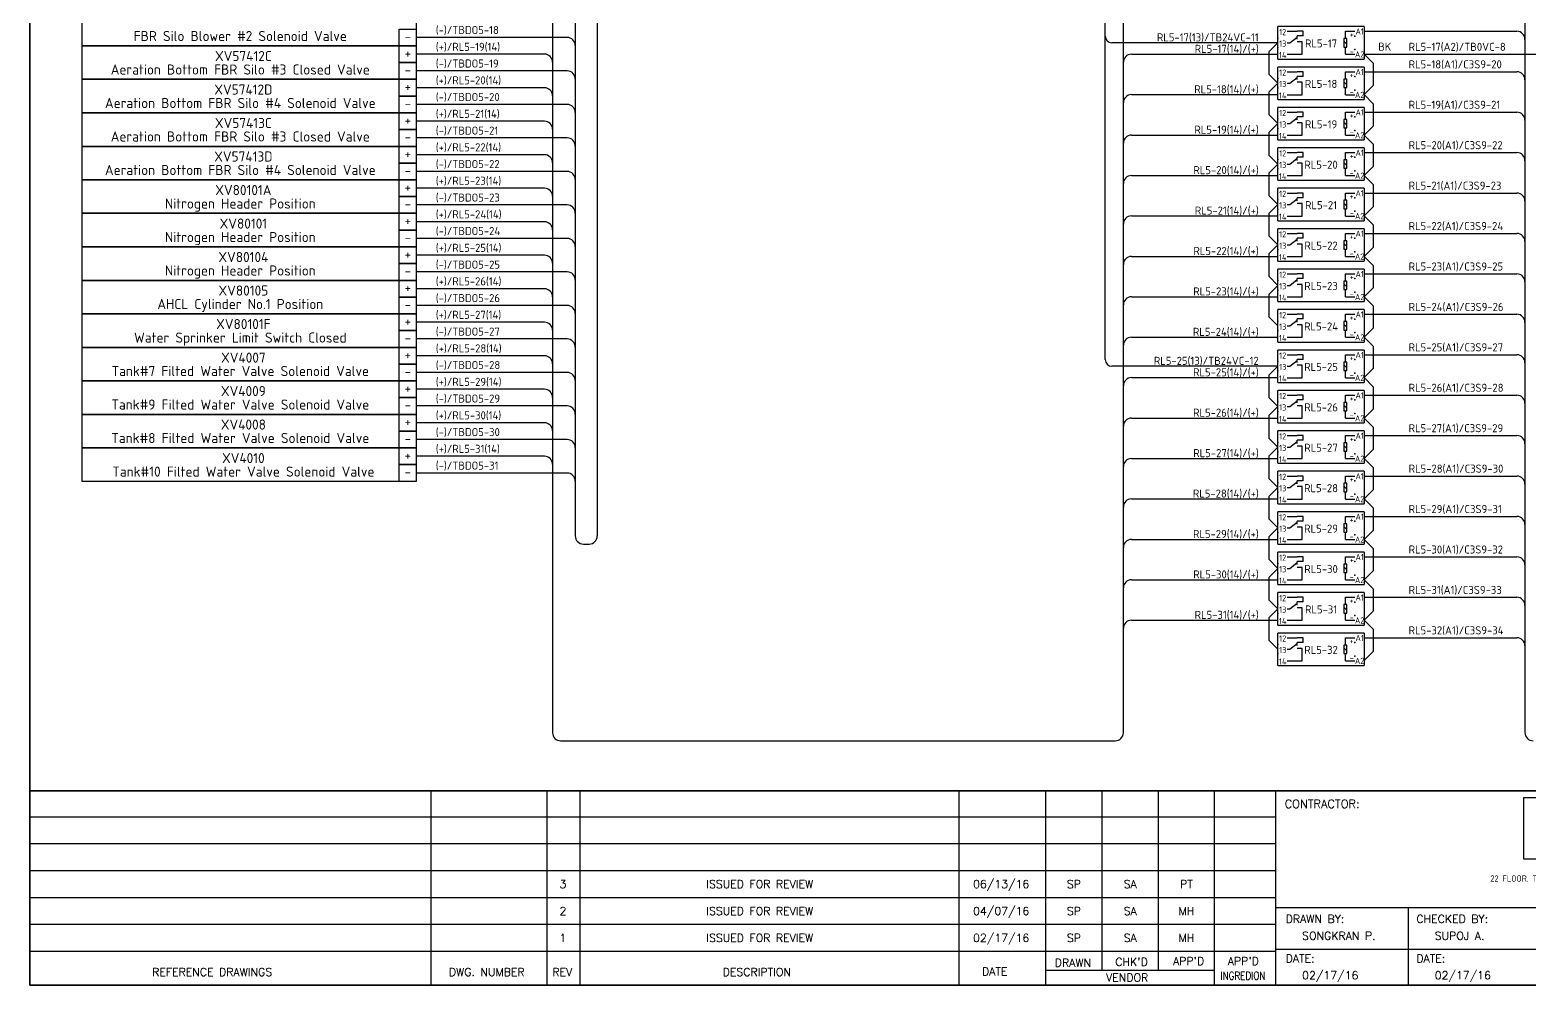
# Model space of a CAD drawing. Header units: inches. Extents: x 579627 to 667544, y 458630 to 507164.
# Drawn here: x 650347 to 652572, y 489908 to 491325 of the extents above; entities that cross this region are included whole.
import ezdxf
from ezdxf.enums import TextEntityAlignment as Align

# ---------------------------------------------------------------- set-up
doc = ezdxf.new("R2010")
doc.units = ezdxf.units.IN
doc.header["$MEASUREMENT"] = 0
for name, color, linetype in [('GT_1', 9, 'Continuous'), ('HELPPOINT', 7, 'Continuous'), ('MEMBER', 7, 'Continuous'), ('power', 7, 'Continuous')]:
    doc.layers.add(name, color=color, linetype=linetype)
doc.styles.add('HTX11', font='O8111901')
doc.styles.add('ISO3098B', font='ISO3098B.shx')
doc.styles.add('ROMANS', font='romans.shx', dxfattribs={"width": 0.85, "height": 25})

# ---------------------------------------------------------------- blocks, each defined once
blk = doc.blocks.new('TPA')
at = {"color": 0}
for p, q in [((565225.5, 502262.6), (565225.5, 502159)), ((565225.5, 502262.6), (565640.1, 502262.6)), ((565225.5, 502159), (565640.1, 502159))]:
    blk.add_line(p, q, dxfattribs=at)
at = {"layer": 'GT_1', "color": 4, "flags": 128}
for points in [[(563383.4, 501946.4), (563383.4, 502273.8)], [(563578.8, 501946.4), (563578.8, 502273.8)], [(563634.6, 501946.4), (563634.6, 502273.8)], [(564274, 501946.4), (564274, 502273.8)], [(564419.8, 501946.4), (564419.8, 502273.8)], [(564514.7, 501971.1), (564514.7, 502273.8)], [(564609.7, 501971.2), (564609.7, 502273.8)], [(564704.3, 501946.4), (564704.3, 502273.8)], [(564807.7, 501946.4), (564807.7, 502273.8)], [(564807.7, 502229.7), (562706.8, 502229.7)], [(564807.7, 502184.4), (562706.8, 502184.4)], [(564807.7, 502139.1), (562706.8, 502139.1)], [(564807.7, 502093.7), (562706.8, 502093.7)], [(565702.1, 502076.3), (564807.7, 502076.3)], [(565031.3, 501946.4), (565031.3, 502076.3)], [(564807.7, 502048.3), (562706.8, 502048.3)], [(564807.6, 502003), (562706.8, 502003)], [(565702.1, 502006.4), (564807.7, 502006.4)], [(564704.3, 501971.1), (564419.8, 501971.1)]]:
    blk.add_lwpolyline(points, dxfattribs=at)
at = {"layer": 'HELPPOINT', "color": 4, "lineweight": 35}
for p, q in [((562706.8, 501946.4), (562706.8, 505019.3)), ((562706.8, 501946.4), (562706.8, 505019.3)), ((567131, 501946.4), (562706.8, 501946.4)), ((567131, 501946.4), (562706.8, 501946.4))]:
    blk.add_line(p, q, dxfattribs=at)
at = {"layer": 'MEMBER', "color": 4, "lineweight": 35}
blk.add_line((562706.8, 502273.8), (567131, 502273.8), dxfattribs=at)
blk.add_line((562706.8, 502273.8), (567131, 502273.8), dxfattribs=at)
at = {"color": 4, "insert": (565640.9, 502148.9), "char_height": 10.5571, "width": 527.854, "attachment_point": 3, "style": 'ISO3098B'}
blk.add_mtext('ROCKWELL AUTOMATION THAI CO.,LTD.\\P22 FLOOR. TP&T BUILDING. 1 VIBHAVADEE 19, VIBHAVADEE-RANGSIT RD. CHATUCHAK, CHATUCHAK, BANGKOK 10900 THAILAND\\PTEL +66 (0) 2936-1500 FAX +66 (0) 2936-1511', dxfattribs=at)
at = {"style": 'HTX11'}
for tag, p in [('A', (566704.3, 502037.1)), ('B', (567038.2, 501963.3))]:
    blk.add_attdef(tag, text='', height=16.8, dxfattribs=at).set_placement(p, align=Align.MIDDLE_CENTER)
at = {"layer": 'MEMBER', "color": 4, "ltscale": 0.8, "style": 'ROMANS'}
for s, height, p in [('CONTRACTOR:', 14.035, (564822.6, 502244.9)), ('DRAWN BY:', 13.49, (564824.3, 502051.1)), ('CHECKED BY:', 13.495, (565044.7, 502051.1)), ('SONGKRAN P.', 13.495, (564852.1, 502022.7)), ('SUPOJ A.', 13.49, (565075.6, 502022.7)), ("APP'D", 13.49, (564634.3, 501980.1)), ("APP'D", 13.49, (564726.6, 501980.1)), ('DATE:', 13.49, (564824.3, 501984.5)), ('DATE:', 13.49, (565044.7, 501984.5)), ('REFERENCE DRAWINGS', 13.495, (562912.9, 501961.6)), ('DWG. NUMBER', 13.495, (563413.2, 501961.6)), ('REV', 13.49, (563587.7, 501961.6)), ('DESCRIPTION', 13.495, (563875, 501961.6)), ('DATE', 13.49, (564312.3, 501962.5)), ('DRAWN', 13.49, (564435, 501977.3)), ("CHK'D", 13.49, (564537, 501978.7)), ('02/17/16', 13.49, (564852.1, 501956)), ('02/17/16', 13.49, (565075.6, 501956)), ('VENDOR', 13.49, (564521.5, 501952.2))]:
    blk.add_text(s, height=height, dxfattribs=at).set_placement(p)
for s, height, p in [('3', 13.5, (563605.6, 502116.6)), ('ISSUED FOR REVIEW', 13.495, (563937.5, 502116.6)), ('06/13/16', 13.49, (564344.6, 502116.6)), ('SP', 13.49, (564467.2, 502116.6)), ('SA', 13.49, (564562.1, 502116.6)), ('PT', 13.49, (564657, 502116.6)), ('2', 13.5, (563605.6, 502071.2)), ('ISSUED FOR REVIEW', 13.495, (563937.5, 502071.2)), ('04/07/16', 13.49, (564344.6, 502071.2)), ('SP', 13.49, (564467.2, 502071.2)), ('SA', 13.49, (564562.1, 502071.2)), ('MH', 13.49, (564657, 502071.2)), ('1', 13.5, (563605.6, 502025.8)), ('ISSUED FOR REVIEW', 13.495, (563937.5, 502025.8)), ('02/17/16', 13.49, (564344.6, 502025.8)), ('SP', 13.49, (564467.2, 502025.8)), ('SA', 13.49, (564562.1, 502025.8)), ('MH', 13.49, (564657, 502025.8))]:
    blk.add_text(s, height=height, dxfattribs=at).set_placement(p, align=Align.MIDDLE_CENTER)
at = {"layer": 'MEMBER', "color": 4, "ltscale": 0.8, "style": 'ROMANS', "width": 0.8}
blk.add_text('INGREDION', height=13.49, dxfattribs=at).set_placement((564714.3, 501955.4))
blk = doc.blocks.new('700RL')
at = {"color": 1}
for p, q in [((625568.7, 491781.9), (625568.7, 491830)), ((625696.8, 491830), (625568.7, 491830)), ((625568.7, 491781.9), (625568.7, 491830)), ((625696.8, 491830), (625696.8, 491781.9)), ((625582.5, 491823), (625597.4, 491823)), ((625582.5, 491806), (625586.6, 491806)), ((625586.6, 491806), (625597.4, 491814.5)), ((625606.3, 491823), (625597.4, 491823)), ((625606.3, 491816.1), (625597.4, 491816.1)), ((625597.4, 491811.5), (625597.4, 491816.1)), ((625604.9, 491807.3), (625597.4, 491807.3)), ((625604.9, 491788.9), (625604.9, 491807.3)), ((625606.3, 491816.1), (625606.3, 491823)), ((625666.4, 491808.2), (625670.9, 491803.7)), ((625669.2, 491823), (625682.9, 491823)), ((625669.2, 491812.2), (625669.2, 491823)), ((625568.7, 491781.9), (625696.8, 491781.9)), ((625582.5, 491788.9), (625604.9, 491788.9)), ((625669.2, 491788.9), (625669.2, 491799.7)), ((625669.2, 491788.9), (625682.9, 491788.9))]:
    blk.add_line(p, q, dxfattribs=at)
blk.add_lwpolyline([(625670.9, 491799.7), (625670.9, 491812.2), (625666.4, 491812.2), (625666.4, 491799.7)], close=True, dxfattribs=at)
for p in [(625568.7, 491813), (625682.9, 491816), (625568.7, 491799), (625682.9, 491795.9)]:
    blk.add_point(p, dxfattribs=at)
at = {"color": 1, "style": 'ISO3098B'}
for s, p in [('12', (625575.8, 491821.8)), ('A1', (625690, 491822.7)), ('13', (625575.8, 491804.8)), ('+', (625678.2, 491818.4)), ('+', (625678.2, 491818.4)), ('14', (625575.8, 491787.8)), ('-', (625678.2, 491793.3)), ('A2', (625690, 491788.7))]:
    blk.add_text(s, height=9.12, dxfattribs=at).set_placement(p, align=Align.MIDDLE)

msp = doc.modelspace()

# ---------------------------------------------------------------- linework, layer by layer
at = {"color": 1}
for p, q in [((651942.8, 490836), (651942.8, 492337)), ((652199.1, 491306), (651952.8, 491306)), ((652199.1, 491306), (652185.7, 491292.6)), ((652185.7, 491292.6), (652185.7, 491259.4)), ((652199.1, 491246), (652185.7, 491259.4)), ((652199.1, 491246), (652185.7, 491232.6)), ((652185.7, 491232.6), (652185.7, 491199.4)), ((652199.1, 491186), (652185.7, 491199.4)), ((652199.1, 491186), (652185.7, 491172.6)), ((652185.7, 491172.6), (652185.7, 491139.4)), ((652199.1, 491126), (652185.7, 491139.4)), ((652199.1, 491126), (652185.7, 491112.6)), ((652185.7, 491112.6), (652185.7, 491079.4)), ((652199.1, 491066), (652185.7, 491079.4)), ((652199.1, 491066), (652185.7, 491052.6)), ((652185.7, 491052.6), (652185.7, 491019.4)), ((652199.1, 491006), (652185.7, 491019.4)), ((652199.1, 491006), (652185.7, 490992.6)), ((652185.7, 490992.6), (652185.7, 490959.4)), ((652199.1, 490946), (652185.7, 490959.4)), ((652199.1, 490946), (652185.7, 490932.6)), ((652185.7, 490932.6), (652185.7, 490899.4)), ((652199.1, 490886), (652185.7, 490899.4)), ((652199.1, 490826), (651952.8, 490826)), ((652199.1, 490826), (652185.7, 490812.6)), ((652185.7, 490812.6), (652185.7, 490779.4)), ((652199.1, 490766), (652185.7, 490779.4)), ((652199.1, 490766), (652185.7, 490752.6)), ((652185.7, 490752.6), (652185.7, 490719.4)), ((652199.1, 490706), (652185.7, 490719.4)), ((652199.1, 490706), (652185.7, 490692.6)), ((652185.7, 490692.6), (652185.7, 490659.4)), ((652199.1, 490646), (652185.7, 490659.4)), ((652199.1, 490646), (652185.7, 490632.6)), ((652185.7, 490632.6), (652185.7, 490599.4)), ((652199.1, 490586), (652185.7, 490599.4)), ((652199.1, 490586), (652185.7, 490572.6)), ((652185.7, 490572.6), (652185.7, 490539.4)), ((652199.1, 490526), (652185.7, 490539.4)), ((652199.1, 490526), (652185.7, 490512.6)), ((652185.7, 490512.6), (652185.7, 490479.4)), ((652199.1, 490466), (652185.7, 490479.4)), ((652199.1, 490466), (652185.7, 490452.6)), ((652185.7, 490452.6), (652185.7, 490419.4)), ((652199.1, 490406), (652185.7, 490419.4))]:
    msp.add_line(p, q, dxfattribs=at)
at = {"color": 4}
for p, q in [((652565.7, 492271), (652565.7, 490282.1)), ((651969.7, 490282.1), (651969.7, 492237)), ((651122.7, 492172.1), (651122.7, 490282.1)), ((652327.1, 491323), (652553.7, 491323)), ((651110.7, 491289.1), (650920.1, 491289.1)), ((651981.7, 491289), (652199.1, 491289)), ((652327.1, 491263), (652553.7, 491263)), ((651110.7, 491239.3), (650920.1, 491239.3)), ((651981.7, 491229), (652199.1, 491229)), ((651110.7, 491189.6), (650920.1, 491189.6)), ((652327.1, 491203), (652553.7, 491203)), ((651981.7, 491169), (652199.1, 491169)), ((651110.7, 491139.9), (650920.1, 491139.9)), ((652327.1, 491143), (652553.7, 491143)), ((651981.7, 491109), (652199.1, 491109)), ((651110.7, 491090.2), (650920.1, 491090.2)), ((652327.1, 491083), (652553.7, 491083)), ((651981.7, 491049), (652199.1, 491049)), ((651110.7, 491040.4), (650920.1, 491040.4)), ((652327.1, 491023), (652553.7, 491023)), ((651110.7, 490990.7), (650920.1, 490990.7)), ((651981.7, 490989), (652199.1, 490989)), ((652327.1, 490963), (652553.7, 490963)), ((651110.7, 490941), (650920.1, 490941)), ((651981.7, 490929), (652199.1, 490929)), ((652327.1, 490903), (652553.7, 490903)), ((651110.7, 490891.3), (650920.1, 490891.3)), ((651981.7, 490869), (652199.1, 490869)), ((651110.7, 490841.5), (650920.1, 490841.5)), ((652327.1, 490843), (652553.7, 490843)), ((651981.7, 490809), (652199.1, 490809)), ((651110.7, 490791.8), (650920.1, 490791.8)), ((652327.1, 490783), (652553.7, 490783)), ((651110.7, 490742.1), (650920.1, 490742.1)), ((651981.7, 490749), (652199.1, 490749)), ((652327.1, 490723), (652553.7, 490723)), ((651110.7, 490692.4), (650920.1, 490692.4)), ((651981.7, 490689), (652199.1, 490689)), ((652327.1, 490663), (652553.7, 490663)), ((651981.7, 490629), (652199.1, 490629)), ((652327.1, 490603), (652553.7, 490603)), ((651981.7, 490569), (652199.1, 490569)), ((652327.1, 490543), (652553.7, 490543)), ((651981.7, 490509), (652199.1, 490509)), ((652327.1, 490483), (652553.7, 490483)), ((651981.7, 490449), (652199.1, 490449)), ((652327.1, 490423), (652553.7, 490423)), ((651134.7, 490270.1), (651957.7, 490270.1))]:
    msp.add_line(p, q, dxfattribs=at)
at = {"color": 0}
for p, q in [((651156.4, 492147.2), (651156.4, 490574.1)), ((651189.1, 492147.2), (651189.1, 490574.1)), ((651144.4, 491313.9), (650920.1, 491313.9)), ((652327.1, 491289), (652340.5, 491275.6)), ((652327.1, 491289), (652599.6, 491289)), ((652340.5, 491275.6), (652340.5, 491242.4)), ((651144.4, 491264.2), (650920.1, 491264.2)), ((652327.1, 491229), (652340.5, 491242.4)), ((652327.1, 491229), (652340.5, 491215.6)), ((651144.4, 491214.5), (650920.1, 491214.5)), ((652340.5, 491215.6), (652340.5, 491182.4)), ((652327.1, 491169), (652340.5, 491182.4)), ((651144.4, 491164.8), (650920.1, 491164.8)), ((652327.1, 491169), (652340.5, 491155.6)), ((652340.5, 491155.6), (652340.5, 491122.4)), ((651144.4, 491115), (650920.1, 491115)), ((652327.1, 491109), (652340.5, 491122.4)), ((652327.1, 491109), (652340.5, 491095.6)), ((652340.5, 491095.6), (652340.5, 491062.4)), ((651144.4, 491065.3), (650920.1, 491065.3)), ((652327.1, 491049), (652340.5, 491062.4)), ((652327.1, 491049), (652340.5, 491035.6)), ((652340.5, 491035.6), (652340.5, 491002.4)), ((651144.4, 491015.6), (650920.1, 491015.6)), ((652327.1, 490989), (652340.5, 491002.4)), ((652327.1, 490989), (652340.5, 490975.6)), ((651144.4, 490965.9), (650920.1, 490965.9)), ((652340.5, 490975.6), (652340.5, 490942.4)), ((652327.1, 490929), (652340.5, 490942.4)), ((651144.4, 490916.1), (650920.1, 490916.1)), ((652327.1, 490929), (652340.5, 490915.6)), ((652340.5, 490915.6), (652340.5, 490882.4)), ((652327.1, 490869), (652340.5, 490882.4)), ((651144.4, 490866.4), (650920.1, 490866.4)), ((652327.1, 490869), (652340.5, 490855.6)), ((652340.5, 490855.6), (652340.5, 490822.4)), ((651144.4, 490816.7), (650920.1, 490816.7)), ((652327.1, 490809), (652340.5, 490822.4)), ((652327.1, 490809), (652340.5, 490795.6)), ((652340.5, 490795.6), (652340.5, 490762.4)), ((651144.4, 490767), (650920.1, 490767)), ((652327.1, 490749), (652340.5, 490762.4)), ((652327.1, 490749), (652340.5, 490735.6)), ((651144.4, 490717.2), (650920.1, 490717.2)), ((652340.5, 490735.6), (652340.5, 490702.4)), ((652327.1, 490689), (652340.5, 490702.4)), ((652327.1, 490689), (652340.5, 490675.6)), ((652340.5, 490675.6), (652340.5, 490642.4)), ((651144.4, 490667.5), (650920.1, 490667.5)), ((652327.1, 490629), (652340.5, 490642.4)), ((652327.1, 490629), (652340.5, 490615.6)), ((652340.5, 490615.6), (652340.5, 490582.4)), ((652327.1, 490569), (652340.5, 490582.4)), ((651168.4, 490562.1), (651177.1, 490562.1)), ((652327.1, 490569), (652340.5, 490555.6)), ((652340.5, 490555.6), (652340.5, 490522.4)), ((652327.1, 490509), (652340.5, 490522.4)), ((652327.1, 490509), (652340.5, 490495.6)), ((652340.5, 490495.6), (652340.5, 490462.4)), ((652327.1, 490449), (652340.5, 490462.4)), ((652327.1, 490449), (652340.5, 490435.6)), ((652340.5, 490435.6), (652340.5, 490402.4)), ((652327.1, 490389), (652340.5, 490402.4))]:
    msp.add_line(p, q, dxfattribs=at)
at = {"color": 2}
for points in [[(650424.8, 491351.2), (650920.1, 491351.2), (650920.1, 491301.5), (650424.8, 491301.5)], [(650424.8, 491301.5), (650920.1, 491301.5), (650920.1, 491251.8), (650424.8, 491251.8)], [(650424.8, 491251.8), (650920.1, 491251.8), (650920.1, 491202), (650424.8, 491202)], [(650424.8, 491202), (650920.1, 491202), (650920.1, 491152.3), (650424.8, 491152.3)], [(650424.8, 491152.3), (650920.1, 491152.3), (650920.1, 491102.6), (650424.8, 491102.6)], [(650424.8, 491102.6), (650920.1, 491102.6), (650920.1, 491052.9), (650424.8, 491052.9)], [(650424.8, 491052.9), (650920.1, 491052.9), (650920.1, 491003.2), (650424.8, 491003.2)], [(650424.8, 491003.2), (650920.1, 491003.2), (650920.1, 490953.4), (650424.8, 490953.4)], [(650424.8, 490953.4), (650920.1, 490953.4), (650920.1, 490903.7), (650424.8, 490903.7)], [(650424.8, 490903.7), (650920.1, 490903.7), (650920.1, 490854), (650424.8, 490854)], [(650424.8, 490854), (650920.1, 490854), (650920.1, 490804.3), (650424.8, 490804.3)], [(650424.8, 490804.3), (650920.1, 490804.3), (650920.1, 490754.5), (650424.8, 490754.5)], [(650424.8, 490754.5), (650920.1, 490754.5), (650920.1, 490704.8), (650424.8, 490704.8)], [(650424.8, 490704.8), (650920.1, 490704.8), (650920.1, 490655.1), (650424.8, 490655.1)]]:
    msp.add_lwpolyline(points, close=True, dxfattribs=at)
at = {"color": 0}
for points in [[(650895.2, 491326.4), (650920.1, 491326.4), (650920.1, 491301.5), (650895.2, 491301.5)], [(650895.2, 491276.6), (650920.1, 491276.6), (650920.1, 491251.8), (650895.2, 491251.8)], [(650895.2, 491226.9), (650920.1, 491226.9), (650920.1, 491202), (650895.2, 491202)], [(650895.2, 491177.2), (650920.1, 491177.2), (650920.1, 491152.3), (650895.2, 491152.3)], [(650895.2, 491127.5), (650920.1, 491127.5), (650920.1, 491102.6), (650895.2, 491102.6)], [(650895.2, 491077.7), (650920.1, 491077.7), (650920.1, 491052.9), (650895.2, 491052.9)], [(650895.2, 491028), (650920.1, 491028), (650920.1, 491003.2), (650895.2, 491003.2)], [(650895.2, 490978.3), (650920.1, 490978.3), (650920.1, 490953.4), (650895.2, 490953.4)], [(650895.2, 490928.6), (650920.1, 490928.6), (650920.1, 490903.7), (650895.2, 490903.7)], [(650895.2, 490878.8), (650920.1, 490878.8), (650920.1, 490854), (650895.2, 490854)], [(650895.2, 490829.1), (650920.1, 490829.1), (650920.1, 490804.3), (650895.2, 490804.3)], [(650895.2, 490779.4), (650920.1, 490779.4), (650920.1, 490754.5), (650895.2, 490754.5)], [(650895.2, 490729.7), (650920.1, 490729.7), (650920.1, 490704.8), (650895.2, 490704.8)], [(650895.2, 490679.9), (650920.1, 490679.9), (650920.1, 490655.1), (650895.2, 490655.1)]]:
    msp.add_lwpolyline(points, close=True, dxfattribs=at)
at = {"color": 1}
for points in [[(650895.2, 491301.5), (650920.1, 491301.5), (650920.1, 491276.6), (650895.2, 491276.6)], [(650895.2, 491251.8), (650920.1, 491251.8), (650920.1, 491226.9), (650895.2, 491226.9)], [(650895.2, 491202), (650920.1, 491202), (650920.1, 491177.2), (650895.2, 491177.2)], [(650895.2, 491152.3), (650920.1, 491152.3), (650920.1, 491127.5), (650895.2, 491127.5)], [(650895.2, 491102.6), (650920.1, 491102.6), (650920.1, 491077.7), (650895.2, 491077.7)], [(650895.2, 491052.9), (650920.1, 491052.9), (650920.1, 491028), (650895.2, 491028)], [(650895.2, 491003.2), (650920.1, 491003.2), (650920.1, 490978.3), (650895.2, 490978.3)], [(650895.2, 490953.4), (650920.1, 490953.4), (650920.1, 490928.6), (650895.2, 490928.6)], [(650895.2, 490903.7), (650920.1, 490903.7), (650920.1, 490878.8), (650895.2, 490878.8)], [(650895.2, 490854), (650920.1, 490854), (650920.1, 490829.1), (650895.2, 490829.1)], [(650895.2, 490804.3), (650920.1, 490804.3), (650920.1, 490779.4), (650895.2, 490779.4)], [(650895.2, 490754.5), (650920.1, 490754.5), (650920.1, 490729.7), (650895.2, 490729.7)], [(650895.2, 490704.8), (650920.1, 490704.8), (650920.1, 490679.9), (650895.2, 490679.9)]]:
    msp.add_lwpolyline(points, close=True, dxfattribs=at)
for centre in [(651952.8, 491316), (651952.8, 490836)]:
    msp.add_arc(centre, 10, 180, 270, dxfattribs=at)
at = {"color": 4}
for centre, start, end in [((652553.7, 491311), 0, 90), ((651110.7, 491277.1), 0, 90), ((651981.7, 491277), 90, 180), ((652553.7, 491251), 0, 90), ((651110.7, 491227.3), 0, 90), ((651981.7, 491217), 90, 180), ((651110.7, 491177.6), 0, 90), ((652553.7, 491191), 0, 90), ((651981.7, 491157), 90, 180), ((651110.7, 491127.9), 0, 90), ((652553.7, 491131), 0, 90), ((651981.7, 491097), 90, 180), ((651110.7, 491078.2), 0, 90), ((652553.7, 491071), 0, 90), ((651981.7, 491037), 90, 180), ((651110.7, 491028.4), 0, 90), ((652553.7, 491011), 0, 90), ((651110.7, 490978.7), 0, 90), ((651981.7, 490977), 90, 180), ((652553.7, 490951), 0, 90), ((651110.7, 490929), 0, 90), ((651981.7, 490917), 90, 180), ((652553.7, 490891), 0, 90), ((651110.7, 490879.3), 0, 90), ((651981.7, 490857), 90, 180), ((651110.7, 490829.5), 0, 90), ((652553.7, 490831), 0, 90), ((651981.7, 490797), 90, 180), ((651110.7, 490779.8), 0, 90), ((652553.7, 490771), 0, 90), ((651110.7, 490730.1), 0, 90), ((651981.7, 490737), 90, 180), ((652553.7, 490711), 0, 90), ((651110.7, 490680.4), 0, 90), ((651981.7, 490677), 90, 180), ((652553.7, 490651), 0, 90), ((651981.7, 490617), 90, 180), ((652553.7, 490591), 0, 90), ((651981.7, 490557), 90, 180), ((652553.7, 490531), 0, 90), ((651981.7, 490497), 90, 180), ((652553.7, 490471), 0, 90), ((651981.7, 490437), 90, 180), ((652553.7, 490411), 0, 90), ((651134.7, 490282.1), 180, 270), ((651957.7, 490282.1), 270, 0), ((652577.7, 490282.1), 180, 270)]:
    msp.add_arc(centre, 12, start, end, dxfattribs=at)
at = {"color": 0}
for centre, start, end in [((651144.4, 491301.9), 0, 90), ((651144.4, 491252.2), 0, 90), ((651144.4, 491202.5), 0, 90), ((651144.4, 491152.8), 0, 90), ((651144.4, 491103), 0, 90), ((651144.4, 491053.3), 0, 90), ((651144.4, 491003.6), 0, 90), ((651144.4, 490953.9), 0, 90), ((651144.4, 490904.1), 0, 90), ((651144.4, 490854.4), 0, 90), ((651144.4, 490804.7), 0, 90), ((651144.4, 490755), 0, 90), ((651144.4, 490705.2), 0, 90), ((651144.4, 490655.5), 0, 90), ((651168.4, 490574.1), 180, 270), ((651177.1, 490574.1), 270, 360)]:
    msp.add_arc(centre, 12, start, end, dxfattribs=at)

# ---------------------------------------------------------------- block references
at = {"xscale": 0.8800000000046566, "yscale": 0.8800000000046566, "zscale": 0.8800000000000001}
msp.add_blockref('TPA', (155165.2, 48194.8), dxfattribs=at)
at = {"color": 0}
for p in [(26630.4, -500), (26630.4, -560), (26630.4, -620), (26630.4, -680), (26630.4, -740), (26630.4, -800), (26630.4, -860), (26630.4, -920), (26630.4, -980), (26630.4, -1040), (26630.4, -1100), (26630.4, -1160), (26630.4, -1220), (26630.4, -1280), (26630.4, -1340), (26630.4, -1400)]:
    msp.add_blockref('700RL', p, dxfattribs=at)

# ---------------------------------------------------------------- texts
at = {"color": 4, "style": 'ISO3098B'}
for s, p in [('FBR Silo Blower #2 Solenoid Valve ', (650663.9, 491316)), ('XV57412C', (650663.9, 491286.3)), ('Aeration Bottom FBR Silo #3 Closed Valve ', (650663.9, 491266.3)), ('XV57412D', (650663.9, 491236.6)), ('Aeration Bottom FBR Silo #4 Solenoid Valve ', (650663.9, 491216.6)), ('XV57413C', (650663.9, 491186.9)), ('Aeration Bottom FBR Silo #3 Closed Valve ', (650663.9, 491166.9)), ('XV57413D', (650663.9, 491137.2)), ('Aeration Bottom FBR Silo #4 Solenoid Valve ', (650663.9, 491117.2)), ('XV80101A', (650663.9, 491087.4)), ('Nitrogen Header Position ', (650663.9, 491067.4)), ('XV80101', (650663.9, 491037.7)), ('Nitrogen Header Position ', (650663.9, 491017.7)), ('XV80104', (650663.9, 490988)), ('Nitrogen Header Position ', (650663.9, 490968)), ('XV80105', (650663.9, 490938.3)), ('AHCL Cylinder No.1 Position ', (650663.9, 490918.3)), ('XV80101F', (650663.9, 490888.5)), ('Water Sprinker Limit Switch Closed ', (650663.9, 490868.5)), ('Tank#7 Filted Water Valve Solenoid Valve ', (650663.9, 490818.8)), ('XV4007', (650663.9, 490838.8)), ('XV4009', (650663.9, 490789.1)), ('Tank#9 Filted Water Valve Solenoid Valve ', (650663.9, 490769.1)), ('XV4008', (650663.9, 490739.4)), ('Tank#8 Filted Water Valve Solenoid Valve ', (650663.9, 490719.4)), ('XV4010', (650663.9, 490689.6)), ('Tank#10 Filted Water Valve Solenoid Valve', (650663.9, 490669.6))]:
    msp.add_text(s, height=15, dxfattribs=at).set_placement(p, align=Align.MIDDLE_CENTER)
at = {"color": 0, "style": 'ISO3098B'}
for s, p in [('(-)/TBDO5-18', (650949.4, 491318.9)), ('BK', (652348, 491294.2)), ('RL5-17(A2)/TB0VC-8', (652393.1, 491294)), ('(-)/TBDO5-19', (650949.4, 491269.2)), ('(-)/TBDO5-20', (650949.4, 491219.5)), ('(-)/TBDO5-21', (650949.4, 491169.7)), ('(-)/TBDO5-22', (650949.4, 491120)), ('(-)/TBDO5-23', (650949.4, 491070.3)), ('(-)/TBDO5-24', (650949.4, 491020.6)), ('(-)/TBDO5-25', (650949.4, 490970.8)), ('(-)/TBDO5-26', (650949.4, 490921.1)), ('(-)/TBDO5-27', (650949.4, 490871.4)), ('(-)/TBDO5-28', (650949.4, 490821.7)), ('(-)/TBDO5-29', (650949.4, 490772)), ('(-)/TBDO5-30', (650949.4, 490722.2)), ('(-)/TBDO5-31', (650949.4, 490672.5))]:
    msp.add_text(s, height=12, dxfattribs=at).set_placement(p)
at = {"color": 1, "style": 'ISO3098B'}
for s, p in [('RL5-17(13)/TB24VC-11', (652170.6, 491308)), ('RL5-25(13)/TB24VC-12', (652170.6, 490828))]:
    msp.add_text(s, height=12, dxfattribs=at).set_placement(p, align=Align.RIGHT)
at = {"color": 4, "style": 'ISO3098B'}
for s, p in [('(+)/RL5-19(14)', (650949.4, 491294)), ('RL5-18(A1)/C3S9-20', (652393.1, 491268)), ('(+)/RL5-20(14)', (650949.4, 491244.3)), ('(+)/RL5-21(14)', (650949.4, 491194.6)), ('RL5-19(A1)/C3S9-21', (652393.1, 491208)), ('RL5-20(A1)/C3S9-22', (652393.1, 491148)), ('(+)/RL5-22(14)', (650949.4, 491144.9)), ('(+)/RL5-23(14)', (650949.4, 491095.2)), ('RL5-21(A1)/C3S9-23', (652393.1, 491088)), ('(+)/RL5-24(14)', (650949.4, 491045.4)), ('RL5-22(A1)/C3S9-24', (652393.1, 491028)), ('(+)/RL5-25(14)', (650949.4, 490995.7)), ('RL5-23(A1)/C3S9-25', (652393.1, 490968)), ('(+)/RL5-26(14)', (650949.4, 490946)), ('RL5-24(A1)/C3S9-26', (652393.1, 490908)), ('(+)/RL5-27(14)', (650949.4, 490896.3)), ('(+)/RL5-28(14)', (650949.4, 490846.5)), ('RL5-25(A1)/C3S9-27', (652393.1, 490848)), ('(+)/RL5-29(14)', (650949.4, 490796.8)), ('RL5-26(A1)/C3S9-28', (652393.1, 490788)), ('(+)/RL5-30(14)', (650949.4, 490747.1)), ('RL5-27(A1)/C3S9-29', (652393.1, 490728)), ('(+)/RL5-31(14)', (650949.4, 490697.4)), ('RL5-28(A1)/C3S9-30', (652393.1, 490668)), ('RL5-29(A1)/C3S9-31', (652393.1, 490608)), ('RL5-30(A1)/C3S9-32', (652393.1, 490548)), ('RL5-31(A1)/C3S9-33', (652393.1, 490488)), ('RL5-32(A1)/C3S9-34', (652393.1, 490428))]:
    msp.add_text(s, height=12, dxfattribs=at).set_placement(p)
for s, p in [('RL5-17(14)/(+)', (652170.6, 491291)), ('RL5-18(14)/(+)', (652170.6, 491231)), ('RL5-19(14)/(+)', (652170.6, 491171)), ('RL5-20(14)/(+)', (652170.6, 491111)), ('RL5-21(14)/(+)', (652170.6, 491051)), ('RL5-22(14)/(+)', (652170.6, 490991)), ('RL5-23(14)/(+)', (652170.6, 490931)), ('RL5-24(14)/(+)', (652170.6, 490871)), ('RL5-25(14)/(+)', (652170.6, 490811)), ('RL5-26(14)/(+)', (652170.6, 490751)), ('RL5-27(14)/(+)', (652170.6, 490691)), ('RL5-28(14)/(+)', (652170.6, 490631)), ('RL5-29(14)/(+)', (652170.6, 490571)), ('RL5-30(14)/(+)', (652170.6, 490511)), ('RL5-31(14)/(+)', (652170.6, 490451))]:
    msp.add_text(s, height=12, dxfattribs=at).set_placement(p, align=Align.RIGHT)
at = {"color": 0, "style": 'ISO3098B'}
for s, p in [('RL5-17', (652263.1, 491305)), ('RL5-18', (652263.1, 491245)), ('RL5-19', (652263.1, 491185)), ('RL5-20', (652263.1, 491125)), ('RL5-21', (652263.1, 491065)), ('RL5-22', (652263.1, 491005)), ('RL5-23', (652263.1, 490945)), ('RL5-24', (652263.1, 490885)), ('RL5-25', (652263.1, 490825)), ('RL5-26', (652263.1, 490765)), ('RL5-27', (652263.1, 490705)), ('RL5-28', (652263.1, 490645)), ('RL5-29', (652263.1, 490585)), ('RL5-30', (652263.1, 490525)), ('RL5-31', (652263.1, 490465)), ('RL5-32', (652263.1, 490405))]:
    msp.add_text(s, height=12, dxfattribs=at).set_placement(p, align=Align.MIDDLE_CENTER)
at = {"layer": 'power', "color": 0, "style": 'ISO3098B'}
for p in [(650907.9, 491315.6), (650907.9, 491265.9), (650907.9, 491216.2), (650907.9, 491166.5), (650907.9, 491116.7), (650907.9, 491067), (650907.9, 491017.3), (650907.9, 490967.6), (650907.9, 490917.8), (650907.9, 490868.1), (650907.9, 490818.4), (650907.9, 490768.7), (650907.9, 490718.9), (650907.9, 490669.2)]:
    msp.add_text('-', height=15, dxfattribs=at).set_placement(p, align=Align.MIDDLE_CENTER)
at = {"layer": 'power', "color": 1, "style": 'ISO3098B'}
for p in [(650907.9, 491290.7), (650907.9, 491241), (650907.9, 491191.3), (650907.9, 491141.5), (650907.9, 491091.8), (650907.9, 491042.1), (650907.9, 490992.4), (650907.9, 490942.7), (650907.9, 490892.9), (650907.9, 490843.2), (650907.9, 490793.5), (650907.9, 490743.8), (650907.9, 490694)]:
    msp.add_text('+', height=15, dxfattribs=at).set_placement(p, align=Align.MIDDLE_CENTER)

doc.saveas('drawing.dxf')
